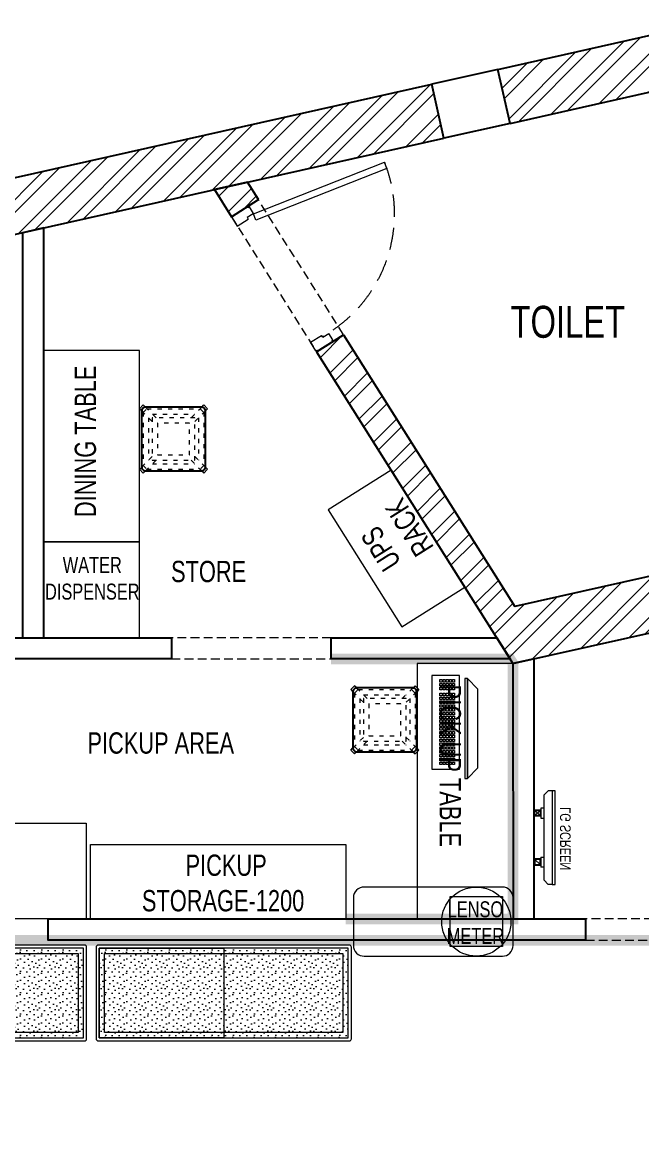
# Model space of a CAD drawing. Header units: feet. Extents: x 3393246 to 3407599, y -4897297 to -4884924.
# Drawn here: x 3398077 to 3400989, y -4890379 to -4885146 of the extents above; entities that cross this region are included whole.
import ezdxf

# ---------------------------------------------------------------- set-up
doc = ezdxf.new("R2010")
doc.units = ezdxf.units.FT
doc.header["$LTSCALE"] = 33
doc.header["$MEASUREMENT"] = 0
for name, pattern in [('a_p6_plan_L18$0$HIDDEN', [0.375, 0.25, -0.125]), ('ACAD_ISO03W100', [30, 12, -18]), ('HIDDEN2', [4.7625, 3.175, -1.5875])]:
    doc.linetypes.add(name, pattern=pattern)
doc.layers.add('A-WALL', color=1, linetype='Continuous')
for name, color, linetype, lineweight in [('Floor-Unit', 1, 'Continuous', 13), ('LENS-DIM', 252, 'Continuous', 5), ('LENS-DOOR', 34, 'Continuous', 20), ('LENS-HATCH', 251, 'Continuous', 5), ('LENS-PARTITION', 21, 'Continuous', 25), ('LENS-TEXT', 31, 'Continuous', 5), ('LENS_CURTAIN', 5, 'a_p6_plan_L18$0$HIDDEN', 9), ('LK-EQPMT', 3, 'Continuous', 18), ('LK-FF&E FLOOR', 1, 'Continuous', 9), ('LK-FF&E WALL', 1, 'Continuous', 9), ('LK-FLUTTED FINISH', 20, 'Continuous', 30), ('LK-IT', 3, 'Continuous', 18), ('LK-MIRROR', 133, 'Continuous', 13), ('LK-TILES FINISH', 251, 'Continuous', 5), ('LN-ELEVATION-1', 81, 'Continuous', 25), ('LN-ELEVATION-2', 103, 'Continuous', 20), ('LN-ELEVATION-3', 125, 'Continuous', 18), ('LN-ELEVATION-5', 167, 'Continuous', 5), ('LN-HATCH', 251, 'Continuous', 0), ('TEXT', 7, 'Continuous', 20), ('TV', 92, 'Continuous', 18)]:
    doc.layers.add(name, color=color, linetype=linetype, lineweight=lineweight)
doc.styles.add('LK TXT', font='GILC____.TTF', dxfattribs={"height": 100})
doc.styles.get("Standard").update_dxf_attribs({"font": 'GILC____.TTF'})
pattern_1 = [(225, (-8580452.86, 5284098.08), (88.2999593, -88.2999593), []), (225, (-8580511.72, 5284098.08), (88.2999593, -88.2999593), [])]

# ---------------------------------------------------------------- blocks, each defined once
blk = doc.blocks.new('CLENS 600 TYPE 6')
at = {"layer": 'LN-ELEVATION-1', "ltscale": 0.5}
blk.add_lwpolyline([(130, -225), (-130, -225, -0.414214), (-150, -205), (-150, 55, -0.414214), (-130, 75), (130, 75, -0.414214), (150, 55), (150, -205, -0.414214)], format="xyb", close=True, dxfattribs=at)
at = {"layer": 'LN-ELEVATION-3', "linetype": 'ACAD_ISO03W100', "ltscale": 0.05}
for p, q in [((-82.3, 25), (-124.7, 67.4)), ((124.7, 67.4), (-124.7, 67.4)), ((82.3, 25), (124.7, 67.4)), ((-100, 7.3), (-142.4, 49.7)), ((-142.4, -199.7), (-142.4, 49.7)), ((-117.4, -174.7), (-117.4, 24.7)), ((99.7, 42.4), (-99.7, 42.4)), ((100, 7.3), (142.4, 49.7)), ((117.4, -174.7), (117.4, 24.7)), ((142.4, -199.7), (142.4, 49.7)), ((-100, -157.3), (-142.4, -199.7)), ((-82.3, -175), (-124.7, -217.4)), ((99.7, -192.4), (-99.7, -192.4)), ((82.3, -175), (124.7, -217.4)), ((100, -157.3), (142.4, -199.7)), ((124.7, -217.4), (-124.7, -217.4))]:
    blk.add_line(p, q, dxfattribs=at)
for points in [[(-132.2, 74.9), (-124.7, 67.4), (-142.4, 49.7), (-149.9, 57.2)], [(132.2, 74.9), (124.7, 67.4), (142.4, 49.7), (149.9, 57.2)], [(-132.2, -224.9), (-124.7, -217.4), (-142.4, -199.7), (-149.9, -207.2)], [(132.2, -224.9), (124.7, -217.4), (142.4, -199.7), (149.9, -207.2)]]:
    blk.add_lwpolyline(points, dxfattribs=at)
for points in [[(100, -175), (-100, -175), (-100, 25), (100, 25)], [(75, -150), (-75, -150), (-75, 0), (75, 0)]]:
    blk.add_lwpolyline(points, close=True, dxfattribs=at)
at = {"layer": 'LN-ELEVATION-5', "ltscale": 0.5}
for points in [[(-149.9, 57.2), (-160.1, 67.4), (-142.4, 85.1), (-132.2, 74.9)], [(149.9, 57.2), (160.1, 67.4), (142.4, 85.1), (132.2, 74.9)], [(-149.9, -207.2), (-160.1, -217.4), (-142.4, -235.1), (-132.2, -224.9)], [(149.9, -207.2), (160.1, -217.4), (142.4, -235.1), (132.2, -224.9)]]:
    blk.add_lwpolyline(points, dxfattribs=at)
blk = doc.blocks.new('*U26')
at = {"layer": 'LK-EQPMT', "ltscale": 12}
blk.add_lwpolyline([(6, 4.9), (-6, 4.9), (-6, -4.9), (6, -4.9)], close=True, dxfattribs=at)
blk = doc.blocks.new('*U27')
at = {"color": 0, "linetype": 'ByBlock', "lineweight": -2}
for p in [(0, 0), (18, 0), (35.9, 0), (53.9, 0), (71.8, 0), (89.8, 0), (107.8, 0), (125.7, 0), (143.7, 0), (161.6, 0), (179.6, 0), (197.6, 0), (215.5, 0), (233.5, 0), (251.4, 0), (269.4, 0), (287.4, 0), (305.3, 0), (323.3, 0), (0, -14.7), (0, -29.5), (0, -44.2), (18, -14.7), (18, -29.5), (18, -44.2), (35.9, -14.7), (35.9, -29.5), (35.9, -44.2), (53.9, -14.7), (53.9, -29.5), (53.9, -44.2), (71.8, -14.7), (71.8, -29.5), (71.8, -44.2), (89.8, -14.7), (89.8, -29.5), (89.8, -44.2), (107.8, -14.7), (107.8, -29.5), (107.8, -44.2), (125.7, -14.7), (125.7, -29.5), (125.7, -44.2), (143.7, -14.7), (143.7, -29.5), (143.7, -44.2), (161.6, -14.7), (161.6, -29.5), (161.6, -44.2), (179.6, -14.7), (179.6, -29.5), (179.6, -44.2), (197.6, -14.7), (197.6, -29.5), (197.6, -44.2), (215.5, -14.7), (215.5, -29.5), (215.5, -44.2), (233.5, -14.7), (233.5, -29.5), (233.5, -44.2), (251.4, -14.7), (251.4, -29.5), (251.4, -44.2), (269.4, -14.7), (269.4, -29.5), (269.4, -44.2), (287.4, -14.7), (287.4, -29.5), (287.4, -44.2), (305.3, -14.7), (305.3, -29.5), (305.3, -44.2), (323.3, -14.7), (323.3, -29.5), (323.3, -44.2), (0, -59), (18, -59), (35.9, -59), (53.9, -59), (71.8, -59), (89.8, -59), (107.8, -59), (125.7, -59), (143.7, -59), (161.6, -59), (179.6, -59), (197.6, -59), (215.5, -59), (233.5, -59), (251.4, -59), (269.4, -59), (287.4, -59), (305.3, -59), (323.3, -59)]:
    blk.add_blockref('*U26', p, dxfattribs=at)
blk = doc.blocks.new('*U24')
at = {"layer": 'LK-EQPMT', "ltscale": 12}
blk.add_lwpolyline([(6, 4.9), (-6, 4.9), (-6, -4.9), (6, -4.9)], close=True, dxfattribs=at)
blk = doc.blocks.new('*U25')
at = {"color": 0, "linetype": 'ByBlock', "lineweight": -2}
for p in [(0, 0), (18, 0), (35.9, 0), (0, -14.7), (0, -29.5), (0, -44.2), (18, -14.7), (18, -29.5), (18, -44.2), (35.9, -14.7), (35.9, -29.5), (35.9, -44.2), (0, -59), (18, -59), (35.9, -59)]:
    blk.add_blockref('*U24', p, dxfattribs=at)
blk = doc.blocks.new('*U20')
at = {"ltscale": 12}
blk.add_lwpolyline([(8, 0), (8, 129.1), (448, 129.1), (448, 0)], close=True, dxfattribs=at)
for name, p in [('*U27', (35.2, 101.6)), ('*U25', (386.6, 101.6))]:
    blk.add_blockref(name, p)
blk = doc.blocks.new('Pickup table PC')
at = {"layer": 'LN-ELEVATION-2', "ltscale": 0.5}
for points in [[(470, 50), (0, 50), (0, 62), (470, 62)], [(420, 0), (50, 0), (0, 50), (470, 50)]]:
    blk.add_lwpolyline(points, close=True, dxfattribs=at)
blk = doc.blocks.new('CLINIC SCREEN')
at = {"layer": 'TV', "ltscale": 12}
for p, q in [((-220, -19.4), (-200.6, 0)), ((200.6, 0), (-200.6, 0)), ((-138.5, 0), (-138.5, 15.5)), ((-138.5, 15.5), (-92, 15.5)), ((-92, 15.5), (-92, 0)), ((92, 15.5), (92, 0)), ((92, 15.5), (138.5, 15.5)), ((138.5, 0), (138.5, 15.5)), ((220, -19.4), (200.6, 0)), ((-220, -38.8), (-220, -19.4)), ((220, -38.8), (220, -19.4))]:
    blk.add_line(p, q, dxfattribs=at)
at = {"layer": 'TV'}
for p, q in [((-103.1, 42.9), (-127.4, 18.6)), ((-127.4, 42.9), (-103.1, 18.6)), ((102.7, 42.9), (127, 18.6))]:
    blk.add_line(p, q, dxfattribs=at)
for points in [[(-130.4, 15.5), (-100.1, 15.5), (-100.1, 45.9), (-130.4, 45.9)], [(-127.4, 18.6), (-103.1, 18.6), (-103.1, 42.9), (-127.4, 42.9)], [(130, 15.5), (99.7, 15.5), (99.7, 45.9), (130, 45.9)], [(127, 18.6), (102.7, 18.6), (102.7, 42.9), (127, 42.9)]]:
    blk.add_lwpolyline(points, close=True, dxfattribs=at)
at = {"layer": 'TV', "ltscale": 12}
blk.add_lwpolyline([(-220, -51.7), (-220, -38.8), (220, -38.8), (220, -51.7)], close=True, dxfattribs=at)
at = {"layer": 'Floor-Unit', "color": 0, "ltscale": 2, "insert": (5.2, -100.4), "char_height": 50, "attachment_point": 5}
blk.add_mtext_dynamic_manual_height_columns('LG SCREEN', width=466.48, gutter_width=12.5, heights=[0], dxfattribs=at)
blk = doc.blocks.new('A$C9bee52c5')
at = {"layer": 'LENS-DOOR'}
for p, q in [((-23, -66.8), (592.4, 175.6)), ((603.8, 146.5), (592.4, 175.6)), ((603.8, 146.5), (-11.6, -95.9)), ((-122.5, -77.2), (-51, -32.2)), ((-51, -32.2), (-48.3, -36.6)), ((-48.3, -36.6), (-43.9, -33.8)), ((-43.9, -33.8), (-24.4, -64.6)), ((-124.1, -84.4), (-119.7, -81.6)), ((-124.1, -84.4), (-99.1, -124)), ((-122.5, -77.2), (-119.7, -81.6)), ((-99.1, -124), (-47.5, -91.5)), ((-53.1, -82.7), (-24.4, -64.6)), ((-53.1, -82.7), (-47.5, -91.5)), ((-11.6, -95.9), (-23, -66.8)), ((245.2, -670.4), (296.8, -637.9)), ((270.2, -710.1), (245.2, -670.4)), ((277.4, -711.7), (348.8, -666.7)), ((302.4, -646.7), (296.8, -637.9)), ((302.4, -646.7), (331, -628.6)), ((350.5, -659.5), (331, -628.6)), ((346.1, -662.3), (350.5, -659.5)), ((348.8, -666.7), (346.1, -662.3)), ((270.2, -710.1), (274.6, -707.3)), ((277.4, -711.7), (274.6, -707.3))]:
    blk.add_line(p, q, dxfattribs=at)
at = {"layer": 'LENS-DOOR', "color": 7, "linetype": 'HIDDEN2', "extrusion": (0, 0, -1)}
blk.add_ellipse((-23, -66.8), major_axis=(352.7, -559.6), ratio=1, start_param=-1.383705, end_param=0.051209, dxfattribs=at)
blk = doc.blocks.new('A$Cea566534')
at = {"layer": 'LN-HATCH'}
h = blk.add_hatch(dxfattribs=at)
h.set_pattern_fill('ANSI32', color=256, scale=333, angle=180)
h.set_pattern_definition(pattern_1)
h.paths.add_polyline_path([(287, 7386.1), (230.2, 7639.8), (-5229.8, 6416.4), (-6409.3, -3259.8), (-5875.7, -3259.8), (-5875.7, -2999.8), (-6115.7, -2999.8), (-5436.7, 2569.7), (-4993.9, 6202.8)])
h.paths.add_polyline_path([(1529.5, 7931), (540.9, 7709.4), (597.7, 7455.7), (1521.3, 7662.7), (2777.7, 5669.2), (619.8, 5185.6), (-185.2, 6462.9), (-312.1, 6382.9), (611.6, 4917.3), (2810.9, 5410.2), (2949.5, 5190.2), (4485.1, 2753.7), (6056.7, 260), (6116.8, -239.7), (6377.4, -208.3), (6310.9, 344.2), (4705, 2892.3), (3169.5, 5328.8)])
h.paths.add_polyline_path([(6680.7, -2730.2), (6420, -2761.5), (6448.7, -2999.8), (6004.3, -2999.8), (6004.3, -3259.8), (6744.3, -3259.8)])
h.paths.add_polyline_path([(3504.3, -2999.8), (2764.3, -2999.8), (2764.3, -3259.8), (3504.3, -3259.8)])
h.paths.add_polyline_path([(264.3, -2999.8), (34.3, -2999.8), (-475.7, -2999.8), (-475.7, -3259.8), (264.3, -3259.8)], flags=17)
h.paths.add_polyline_path([(-2955.7, -2999.8), (-3695.7, -2999.8), (-3695.7, -3259.8), (-2955.7, -3259.8)], flags=17)
h = blk.add_hatch(dxfattribs=at)
h.set_pattern_fill('ANSI32', color=256, scale=333, angle=180)
h.set_pattern_definition(pattern_1)
h.paths.add_polyline_path([(-636.6, 7179.2), (-791.9, 7144.3), (-712, 7017.4), (-585.1, 7097.4)])
at = {"layer": 'A-WALL'}
for p, q in [((540.9, 7709.4), (1529.5, 7931)), ((540.9, 7709.4), (230.2, 7639.8)), ((597.7, 7455.7), (540.9, 7709.4)), ((-5229.8, 6416.4), (230.2, 7639.8)), ((287, 7386.1), (230.2, 7639.8)), ((597.7, 7455.7), (1521.3, 7662.7)), ((597.7, 7455.7), (287, 7386.1)), ((-4993.9, 6202.8), (287, 7386.1)), ((-312.1, 6382.9), (-185.2, 6462.9)), ((-185.2, 6462.9), (619.8, 5185.6)), ((-312.1, 6382.9), (611.6, 4917.3)), ((2777.7, 5669.2), (619.8, 5185.6)), ((611.6, 4917.3), (2810.9, 5410.2))]:
    blk.add_line(p, q, dxfattribs=at)
blk.add_lwpolyline([(-585.1, 7097.4), (-636.6, 7179.2), (-791.9, 7144.3), (-712, 7017.4)], close=True, dxfattribs=at)
at = {"layer": 'LENS_CURTAIN', "ltscale": 5}
blk.add_lwpolyline([(-585.1, 7097.4), (-712, 7017.4), (-312.1, 6382.9), (-185.2, 6462.9)], close=True, dxfattribs=at)
at = {"layer": 'LENS-DIM', "color": 2}
blk.add_blockref('A$C9bee52c5', (-585.1, 7097.4), dxfattribs=at)
at = {"layer": 'TEXT'}
blk.add_text('TOILET', height=150, dxfattribs=at).set_placement((600.1, 6448.4))
blk = doc.blocks.new('2 seater bench')
at = {"layer": 'LENS-HATCH', "lineweight": 0}
h = blk.add_hatch(dxfattribs=at)
h.set_pattern_fill('STIP1', color=177, scale=100, angle=270, pattern_type=2)
h.set_pattern_definition([(270, (6617251.08, -170421.61), (100, -2e-13), [0, -100]), (270, (6617235.08, -170433.61), (100, -2e-13), [0, -100]), (270, (6617211.08, -170428.61), (100, -2e-13), [0, -100]), (270, (6617188.08, -170463.61), (100, -2e-13), [0, -100]), (270, (6617224.08, -170460.61), (100, -2e-13), [0, -100]), (270, (6617248.08, -170487.61), (100, -2e-13), [0, -100]), (270, (6617255.08, -170452.61), (100, -2e-13), [0, -100]), (270, (6617214.08, -170494.61), (100, -2e-13), [0, -100]), (270, (6617182.08, -170489.61), (100, -2e-13), [0, -100]), (270, (6617167.08, -170415.61), (100, -2e-13), [0, -100]), (270, (6617187.08, -170433.61), (100, -2e-13), [0, -100]), (270, (6617168.08, -170447.61), (100, -2e-13), [0, -100]), (270, (6617232.08, -170508.61), (100, -2e-13), [0, -100]), (270, (6617207.08, -170476.61), (100, -2e-13), [0, -100]), (270, (6617240.08, -170468.61), (100, -2e-13), [0, -100]), (270, (6617231.08, -170485.61), (100, -2e-13), [0, -100]), (270, (6617204.08, -170449.61), (100, -2e-13), [0, -100]), (270, (6617258.08, -170477.61), (100, -2e-13), [0, -100]), (270, (6617199.08, -170508.61), (100, -2e-13), [0, -100]), (270, (6617169.08, -170505.61), (100, -2e-13), [0, -100])])
h.paths.add_polyline_path([(585, 210), (0, 210), (0, -210), (585, -210)])
h.paths.add_polyline_path([(0, 245), (0, -210)])
h.paths.add_polyline_path([(-585, 210), (0, 210), (0, -210), (-585, -210)])
at = {"layer": 'LN-ELEVATION-2', "ltscale": 0.5}
for points in [[(-585, 210), (0, 210), (0, -210), (-585, -210)], [(585, 210), (0, 210), (0, -210), (585, -210)]]:
    blk.add_lwpolyline(points, close=True, dxfattribs=at)
at = {"layer": 'LN-ELEVATION-5', "ltscale": 0.5}
blk.add_lwpolyline([(590, 225), (-590, 225, 0.414214), (-600, 215), (-600, -215, 0.414214), (-590, -225), (590, -225, 0.414214), (600, -215), (600, 215, 0.414214)], format="xyb", close=True, dxfattribs=at)
blk.add_lwpolyline([(585, 210), (-585, 210), (-585, -210), (585, -210)], close=True, dxfattribs=at)
at = {"layer": 'LN-ELEVATION-5', "linetype": 'HIDDEN2', "ltscale": 11}
blk.add_lwpolyline([(-560, 185), (560, 185), (560, -185), (-560, -185)], close=True, dxfattribs=at)

msp = doc.modelspace()

# ---------------------------------------------------------------- linework, layer by layer
at = {"layer": 'LENS-PARTITION'}
for points in [[(3398178.1, -4886112.7), (3398078.1, -4886135.1), (3398078.1, -4888038.4), (3398178.1, -4888038.4)], [(3397078.1, -4888038.4), (3398778.1, -4888038.4), (3398778.1, -4888138.4), (3397078.1, -4888138.4)], [(3399528.1, -4888038.4), (3400306.9, -4888038.4), (3400369.9, -4888138.4), (3399528.1, -4888138.4)], [(3400483.6, -4888137.6), (3400383.5, -4888160), (3400383.6, -4889360), (3400483.6, -4889360)], [(3398198.9, -4889360), (3400724.8, -4889360), (3400724.8, -4889460), (3398198.9, -4889460)]]:
    msp.add_lwpolyline(points, close=True, dxfattribs=at)
at = {"layer": 'LENS_CURTAIN', "ltscale": 5}
for points in [[(3399528.1, -4888038.4), (3398778.1, -4888038.4), (3398778.1, -4888138.4), (3399528.1, -4888138.4)], [(3400383.6, -4889360), (3399633.6, -4889360), (3399633.6, -4889460), (3400383.6, -4889460)], [(3401474.8, -4889360), (3400724.8, -4889360), (3400724.8, -4889460), (3401474.8, -4889460)]]:
    msp.add_lwpolyline(points, close=True, dxfattribs=at)
at = {"layer": 'LK-EQPMT'}
msp.add_lwpolyline([(3400088.2, -4889490), (3400088.2, -4889255), (3400334.2, -4889255), (3400334.2, -4889490)], close=True, dxfattribs=at)
at = {"layer": 'LK-FF&E WALL'}
for points in [[(3398178.1, -4886688.4), (3398178.1, -4887588.4), (3398628.1, -4887588.4), (3398628.1, -4886688.4)], [(3399810.5, -4887250.8), (3399514.4, -4887437.4), (3399861, -4887987.3), (3400157.1, -4887800.7)], [(3398178.1, -4888038.4), (3398628.1, -4888038.4), (3398628.1, -4887588.4), (3398178.1, -4887588.4)], [(3400383.6, -4889360), (3400383.6, -4888160), (3399933.6, -4888160), (3399933.6, -4889360)], [(3398378.1, -4889360), (3397178.1, -4889360), (3397178.1, -4888910), (3398378.1, -4888910)], [(3398397.1, -4889360), (3398397.1, -4889010), (3399597.1, -4889010), (3399597.1, -4889360)]]:
    msp.add_lwpolyline(points, close=True, dxfattribs=at)
msp.add_lwpolyline([(3400383.6, -4889485), (3400383.6, -4889260, 0.414214), (3400333.6, -4889210), (3399683.6, -4889210, 0.414214), (3399633.6, -4889260), (3399633.6, -4889485, 0.414214), (3399683.6, -4889535), (3400333.6, -4889535, 0.414214)], format="xyb", close=True, dxfattribs=at)
msp.add_circle((3400211.2, -4889372.5), 162.5, dxfattribs=at)
at = {"layer": 'LK-FLUTTED FINISH', "linetype": 'ACAD_ISO03W100', "ltscale": 0.05, "const_width": 50}
msp.add_lwpolyline([(3401474.8, -4889460), (3396278.1, -4889460)], dxfattribs=at)
at = {"layer": 'LK-TILES FINISH', "color": 212, "linetype": 'ACAD_ISO03W100', "ltscale": 0.05, "const_width": 50}
msp.add_lwpolyline([(3399528.1, -4888138.4), (3400369.9, -4888138.4), (3400383.6, -4888160), (3400383.6, -4889360), (3399597.1, -4889360)], dxfattribs=at)

# ---------------------------------------------------------------- block references
at = {"layer": 'LK-FF&E FLOOR'}
for p in [(3397779.5, -4889708), (3399023.8, -4889708)]:
    msp.add_blockref('2 seater bench', p, dxfattribs=at)
at = {"layer": 'LK-FF&E WALL', "xscale": -1, "rotation": 270}
for p in [(3398863.1, -4887104.6), (3399856, -4888424.4)]:
    msp.add_blockref('CLENS 600 TYPE 6', p, dxfattribs=at)
at = {"layer": 'LK-IT', "ltscale": 0.5, "xscale": -1, "rotation": 270}
msp.add_blockref('*U20', (3400002.6, -4888663.9), dxfattribs=at)
at = {"layer": 'LK-IT', "xscale": -1}
for name, p, rotation in [('Pickup table PC', (3400218.9, -4888230), 90), ('CLINIC SCREEN', (3400529.5, -4888977.8), 89.99999999999991)]:
    msp.add_blockref(name, p, dxfattribs=dict(at, rotation=rotation))
at = {"layer": 'LK-MIRROR', "linetype": 'ACAD_ISO03W100', "ltscale": 0.05}
msp.add_blockref('A$Cea566534', (3399771.9, -4893077.3), dxfattribs=at)

# ---------------------------------------------------------------- texts
at = {"layer": 'LENS-TEXT', "color": 0, "linetype": 'Continuous', "ltscale": 3, "char_height": 100, "attachment_point": 5, "style": 'LK TXT'}
for s, width, insert, rotation in [('DINING TABLE', 1099.487, (3398374.3, -4887115.7), 90), ('UPS\\P RACK', 1099.487, (3399833.8, -4887576.2), 122.2203), ('PICK UP TABLE', 783.964, (3400088.1, -4888640.7), 270)]:
    msp.add_mtext_dynamic_manual_height_columns(s, width=width, gutter_width=1, heights=[0], dxfattribs=dict(at, insert=insert, rotation=rotation))
at = {"layer": 'LENS-TEXT', "color": 0, "linetype": 'Continuous', "ltscale": 3, "attachment_point": 5, "style": 'LK TXT'}
for s, width, gutter_width, insert, char_height in [('WATER \\PDISPENSER', 264.162, 0.75, (3398406.1, -4887759.9), 75), ('STORE', 783.964, 1, (3398952.9, -4887728), 100), ('PICKUP AREA', 783.964, 1, (3398727.9, -4888534), 100), (' PICKUP STORAGE-1200', 1099.487, 1, (3399021, -4889191.6), 100), ('LENSO\\PMETER', 353.056, 0.5, (3400206.9, -4889377.3), 75)]:
    msp.add_mtext_dynamic_manual_height_columns(s, width=width, gutter_width=gutter_width, heights=[0], dxfattribs=dict(at, insert=insert, char_height=char_height))

doc.saveas('drawing.dxf')
